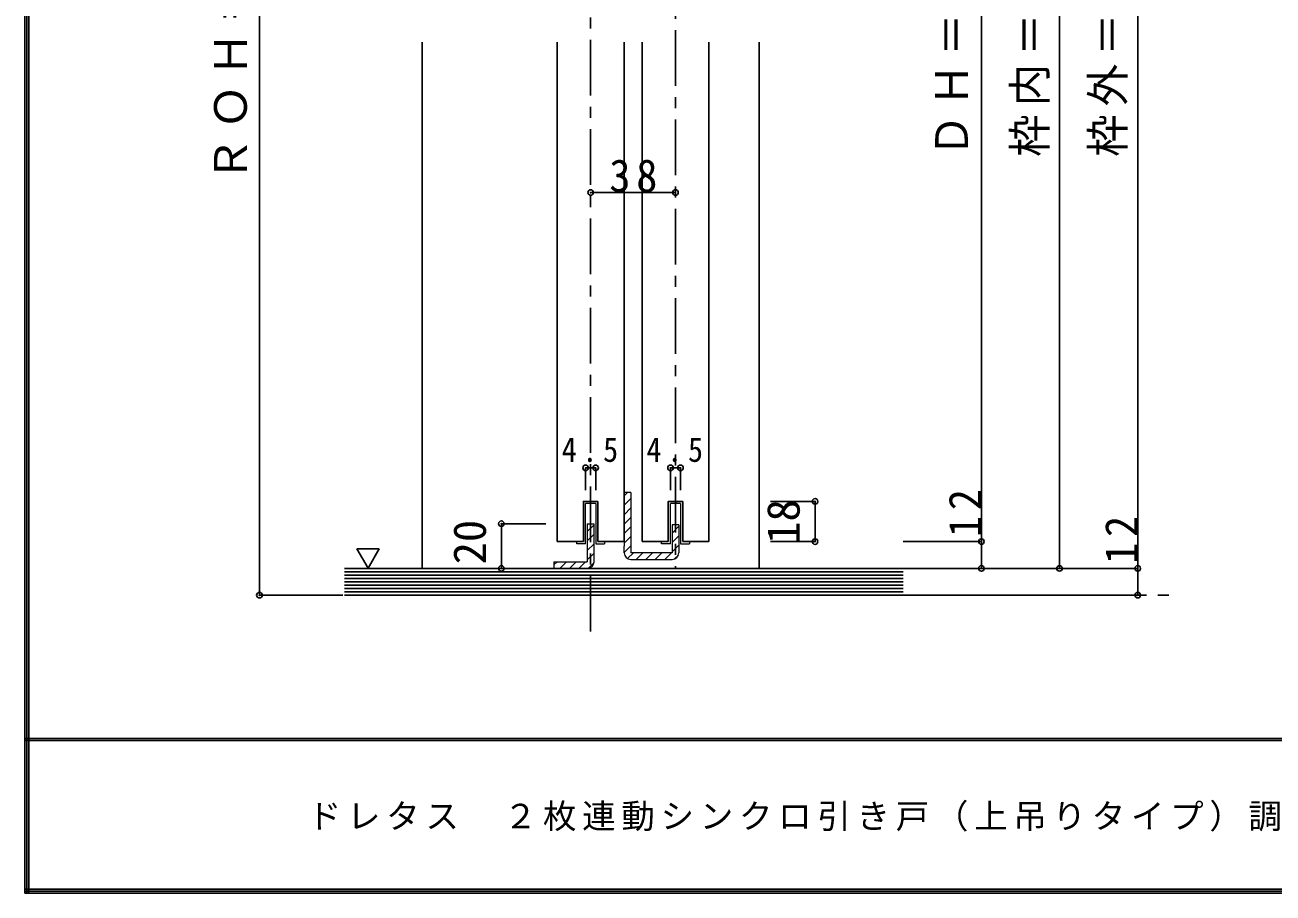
# Model space of a CAD drawing. Units: millimetres at full size, sheet at 1:5. Extents: x -973 to 977, y -718 to 696.
# Drawn here: x -973 to -414, y -701 to -312 of the extents above; entities that cross this region are included whole.
import ezdxf
from ezdxf.enums import TextEntityAlignment as Align

# ---------------------------------------------------------------- set-up
doc = ezdxf.new("R2010")
doc.units = ezdxf.units.MM
doc.header["$LTSCALE"] = 5
doc.header["$PDMODE"] = 32
doc.header["$PDSIZE"] = 2.5
doc.linetypes.add('CHAIN1', pattern=[8, 5, -1, 1, -1])
doc.linetypes.add('DASHED1', pattern=[1.8, 1.2, -0.6])
for name, color, linetype in [('0-1_通り芯', 4, 'CHAIN1'), ('0-3_仕上げ', 2, 'Continuous'), ('0-4_枠', 3, 'Continuous'), ('0-6_扉', 7, 'Continuous'), ('0-A_文字', 7, 'Continuous'), ('0-B_寸法', 7, 'Continuous'), ('0-C_ハッチ', 4, 'DASHED1'), ('F-1_枠', 6, 'Continuous'), ('F-A_文字', 7, 'Continuous')]:
    doc.layers.add(name, color=color, linetype=linetype)
doc.layers.add('0-7_金物', color=7, linetype='Continuous', lineweight=18)
doc.styles.add('ＭＳ ゴシック', font='')
doc.styles.get('ＭＳ ゴシック').set_extended_font_data('MS Gothic')

msp = doc.modelspace()

# ---------------------------------------------------------------- linework, layer by layer
at = {"layer": '0-1_通り芯'}
for p, q in [((-719.997, -583.822), (-719.997, -2.5)), ((-681.997, -74.5), (-681.997, -555.5)), ((-855.997, -567.5), (-455.997, -567.5))]:
    msp.add_line(p, q, dxfattribs=at)
at = {"layer": '0-3_仕上げ'}
for p, q in [((-830.221, -555.5), (-579.997, -555.5)), ((-830.221, -567.5), (-579.997, -567.5))]:
    msp.add_line(p, q, dxfattribs=at)
at = {"layer": '0-3_仕上げ', "color": 7}
for p, q in [((-830.221, -557), (-579.997, -557)), ((-830.221, -558.5), (-579.997, -558.5)), ((-830.221, -560), (-579.997, -560)), ((-830.221, -561.5), (-579.997, -561.5)), ((-830.221, -563), (-579.997, -563)), ((-830.221, -564.5), (-579.997, -564.5)), ((-830.221, -566), (-579.997, -566))]:
    msp.add_line(p, q, dxfattribs=at)
at = {"layer": '0-4_枠', "color": 4}
for p, q in [((-795.497, -555.5), (-795.497, -320)), ((-644.497, -555.5), (-644.497, -320))]:
    msp.add_line(p, q, dxfattribs=at)
at = {"layer": '0-6_扉', "color": 6}
for p, q in [((-734.997, -320), (-734.997, -543.5)), ((-704.997, -320), (-704.997, -543.5)), ((-696.997, -320), (-696.997, -543.5)), ((-666.997, -320), (-666.997, -543.5)), ((-716.747, -525.5), (-716.747, -543.5)), ((-678.747, -525.5), (-678.747, -543.5)), ((-723.247, -543.5), (-734.997, -543.5)), ((-704.997, -543.5), (-716.747, -543.5)), ((-685.247, -543.5), (-696.997, -543.5)), ((-666.997, -543.5), (-678.747, -543.5))]:
    msp.add_line(p, q, dxfattribs=at)
for points in [[(-716.747, -525.5), (-723.247, -525.5), (-723.247, -543.5)], [(-678.747, -525.5), (-685.247, -525.5), (-685.247, -543.5)]]:
    msp.add_lwpolyline(points, dxfattribs=at)
at = {"layer": '0-7_金物', "color": 3}
for p, q in [((-704.997, -521.5), (-704.997, -545.5)), ((-701.997, -521.5), (-704.997, -521.5)), ((-701.997, -521.5), (-701.997, -548.5)), ((-721.497, -535.5), (-718.497, -535.5)), ((-721.497, -535.5), (-721.497, -552.5)), ((-718.497, -552.5), (-718.497, -535.5)), ((-680.497, -536.001), (-683.497, -536.001)), ((-680.497, -536.001), (-680.497, -548.5)), ((-704.997, -548.5), (-704.997, -545.5)), ((-736.497, -552.5), (-736.497, -555.5)), ((-736.497, -552.5), (-721.497, -552.5)), ((-701.997, -551.5), (-683.496, -551.5)), ((-721.497, -555.5), (-736.497, -555.5))]:
    msp.add_line(p, q, dxfattribs=at)
at = {"layer": '0-7_金物'}
for p, q in [((-723.247, -525.5), (-716.747, -525.5)), ((-717.747, -526.5), (-722.247, -526.5)), ((-722.247, -544.5), (-722.247, -526.5)), ((-717.747, -526.5), (-717.747, -544.5)), ((-716.747, -525.5), (-716.747, -543.5)), ((-685.247, -525.5), (-678.747, -525.5)), ((-679.747, -526.5), (-684.247, -526.5)), ((-684.247, -544.5), (-684.247, -526.5)), ((-679.747, -526.5), (-679.747, -544.5)), ((-678.747, -525.5), (-678.747, -543.5)), ((-722.247, -544.5), (-726.247, -544.5)), ((-717.747, -544.5), (-713.747, -544.5)), ((-684.247, -544.5), (-688.247, -544.5)), ((-679.747, -544.5), (-675.747, -544.5))]:
    msp.add_line(p, q, dxfattribs=at)
for points in [[(-726.247, -544.5), (-726.247, -543.5), (-723.247, -543.5), (-723.247, -525.5)], [(-688.247, -544.5), (-688.247, -543.5), (-685.247, -543.5), (-685.247, -525.5)], [(-716.747, -543.5), (-713.747, -543.5), (-713.747, -544.5)], [(-678.747, -543.5), (-675.747, -543.5), (-675.747, -544.5)]]:
    msp.add_lwpolyline(points, dxfattribs=at)
at = {"layer": '0-7_金物', "color": 3}
msp.add_lwpolyline([(-683.497, -536.001), (-683.497, -548.5), (-701.997, -548.5)], dxfattribs=at)
for centre, start, end in [((-721.497, -552.5), 270, 0), ((-701.997, -548.5), 180, 270), ((-683.496, -548.5), 270, 0)]:
    msp.add_arc(centre, 3, start, end, dxfattribs=at)
at = {"layer": '0-A_文字'}
for p, q in [((-824.657, -546.686), (-814.657, -546.686)), ((-824.657, -546.686), (-819.657, -555.347)), ((-814.657, -546.686), (-819.657, -555.347))]:
    msp.add_line(p, q, dxfattribs=at)
at = {"layer": '0-B_寸法', "color": 4}
for p, q in [((-868.333, -52.5), (-868.333, -567.5)), ((-474.997, -555.5), (-474.997, -60.5)), ((-544.997, -90.5), (-544.997, -543.5)), ((-509.997, -555.5), (-509.997, -90.5)), ((-719.997, -387.25), (-681.997, -387.25)), ((-722.247, -510.5), (-717.747, -510.5)), ((-722.247, -510.5), (-722.247, -520.5)), ((-717.747, -510.5), (-717.747, -520.5)), ((-684.247, -510.5), (-679.747, -510.5)), ((-684.247, -510.5), (-684.247, -520.5)), ((-679.747, -510.5), (-679.747, -520.5)), ((-619.497, -525.5), (-639.497, -525.5)), ((-619.497, -543.5), (-619.497, -525.5)), ((-759.997, -535.5), (-739.997, -535.5)), ((-759.997, -555.5), (-759.997, -535.5)), ((-619.497, -543.5), (-639.497, -543.5)), ((-544.997, -543.5), (-579.997, -543.5)), ((-544.997, -543.5), (-544.997, -555.5)), ((-759.997, -555.5), (-739.997, -555.5)), ((-474.997, -555.5), (-579.997, -555.5)), ((-474.997, -555.5), (-474.997, -567.5)), ((-868.333, -567.5), (-838.18, -567.5)), ((-474.997, -567.5), (-579.997, -567.5))]:
    msp.add_line(p, q, dxfattribs=at)
at = {"layer": '0-B_寸法'}
for p in [(-719.997, -387.25), (-681.997, -387.25), (-722.247, -510.5), (-717.747, -510.5), (-684.247, -510.5), (-679.747, -510.5), (-619.497, -525.5), (-759.997, -535.5), (-619.497, -543.5), (-544.997, -543.5), (-759.997, -555.5), (-544.997, -555.5), (-509.997, -555.5), (-474.997, -555.5), (-868.333, -567.5), (-474.997, -567.5)]:
    msp.add_point(p, dxfattribs=at)
at = {"layer": '0-C_ハッチ', "linetype": 'Continuous'}
for p, q in [((-704.997, -522.984), (-703.513, -521.5)), ((-704.997, -527.227), (-701.997, -524.227)), ((-704.997, -531.469), (-701.997, -528.469)), ((-721.497, -538.982), (-718.497, -535.982)), ((-704.997, -535.712), (-701.997, -532.712)), ((-721.497, -543.225), (-718.497, -540.225)), ((-704.997, -539.955), (-701.997, -536.955)), ((-704.997, -544.197), (-701.997, -541.197)), ((-683.497, -539.668), (-680.497, -536.668)), ((-683.497, -543.91), (-680.497, -540.91)), ((-721.497, -547.468), (-718.497, -544.468)), ((-704.997, -548.44), (-701.997, -545.44)), ((-683.497, -548.153), (-680.497, -545.153)), ((-736.497, -553.982), (-735.015, -552.5)), ((-733.772, -555.5), (-730.772, -552.5)), ((-729.529, -555.5), (-726.529, -552.5)), ((-725.287, -555.5), (-722.287, -552.5)), ((-721.497, -551.71), (-718.497, -548.71)), ((-721.003, -555.459), (-718.537, -552.993)), ((-703.443, -551.128), (-700.814, -548.5)), ((-699.572, -551.5), (-696.572, -548.5)), ((-695.329, -551.5), (-692.329, -548.5)), ((-691.086, -551.5), (-688.086, -548.5)), ((-686.844, -551.5), (-683.844, -548.5)), ((-682.39, -551.289), (-680.707, -549.606))]:
    msp.add_line(p, q, dxfattribs=at)
at = {"layer": 'F-1_枠'}
for p, q in [((-973.347, 695.833), (-973.347, -700.833)), ((-972.514, 695.833), (-972.514, -700.833)), ((-971.68, 695.833), (-971.68, -700.833)), ((976.653, -631.667), (-973.347, -631.667)), ((976.653, -632.5), (-973.347, -632.5)), ((976.653, -699.167), (-973.347, -699.167)), ((976.653, -700), (-973.347, -700)), ((976.653, -700.833), (-973.347, -700.833))]:
    msp.add_line(p, q, dxfattribs=at)

# ---------------------------------------------------------------- texts
at = {"layer": '0-B_寸法', "style": 'ＭＳ ゴシック'}
for s, p in [('18', (-621.997, -544.5)), ('20', (-762.497, -553.707))]:
    msp.add_text(s, height=14.66, rotation=90, dxfattribs=at).set_placement(p, align=Align.BOTTOM_LEFT)
at = {"layer": '0-B_寸法', "char_height": 14.66, "attachment_point": 7, "rotation": 90, "style": 'ＭＳ ゴシック'}
for s, insert in [('\\T1.18;ＲＯＨ＝2,055', (-870.187, -382.5)), ('\\T1.19;\\W0.95;ＤＨ＝1,958', (-547.227, -371.25)), ('\\T1.19;\\W0.95;枠内＝2,005', (-512.227, -371.25)), ('\\T1.19;\\W0.95;枠外＝2,035', (-477.227, -371.25)), ('\\T1.27;\\W0.95;12', (-544.997, -541.5)), ('\\T1.27;\\W0.95;12', (-474.997, -553.5))]:
    msp.add_mtext(s, dxfattribs=dict(at, insert=insert))
at = {"layer": '0-B_寸法', "attachment_point": 7, "style": 'ＭＳ ゴシック'}
for s, insert, char_height in [('\\T1.27;\\W0.95;38', (-711.622, -387.25), 14.66), ('\\T1.38;\\W0.9;4.5', (-732.997, -508), 11), ('\\T1.38;\\W0.9;4.5', (-694.997, -508), 11)]:
    msp.add_mtext(s, dxfattribs=dict(at, insert=insert, char_height=char_height))
at = {"layer": 'F-A_文字', "insert": (-846.68, -673.333), "char_height": 11, "attachment_point": 7, "style": 'ＭＳ ゴシック'}
msp.add_mtext('\\T1.17;ドレタス\u3000２枚連動シンクロ引き戸（上吊りタイプ）調整枠', dxfattribs=at)

doc.saveas('drawing.dxf')
